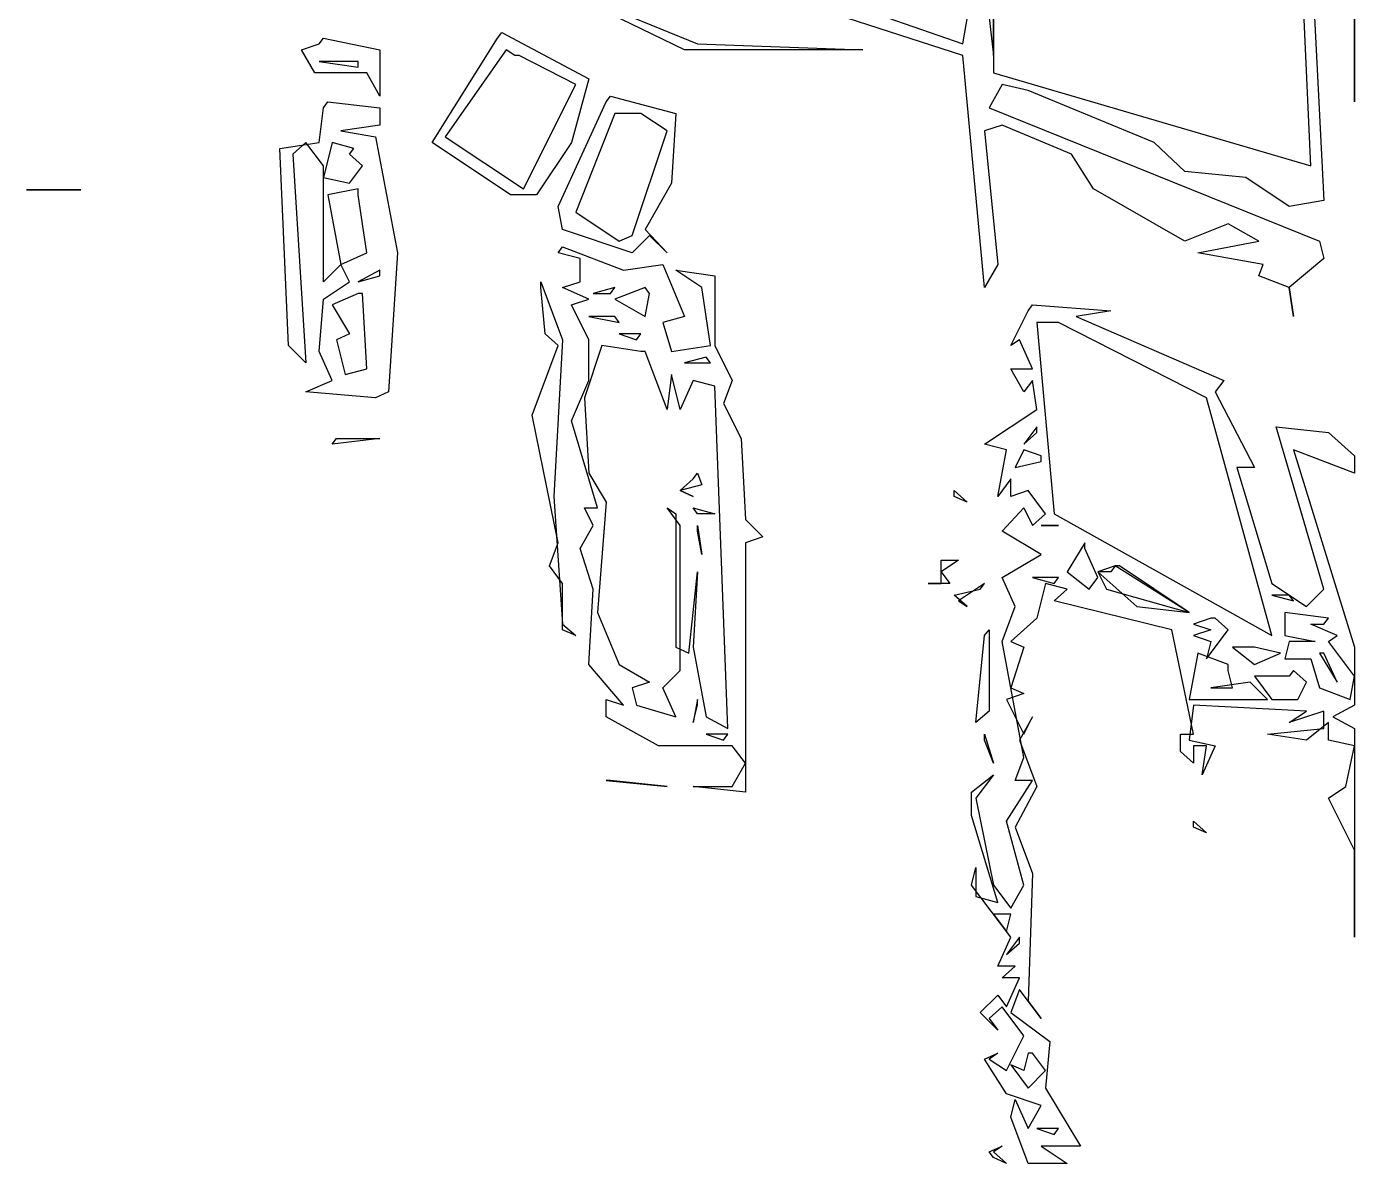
# Model space of a CAD drawing. Extents: x 10 to 24926, y 26 to 24942.
# Drawn here: x 7000 to 9980, y 26 to 2578 of the extents above; entities that cross this region are included whole.
import ezdxf

# ---------------------------------------------------------------- set-up
doc = ezdxf.new("R2010")
doc.units = 0

msp = doc.modelspace()

# ---------------------------------------------------------------- linework, layer by layer
for p, q in [((9609.375, 8125, 750), (9912.1094, 2187.5, 3125)), ((9882.8125, 2265.625, 3093.75), (9833.9844, 3333.3333, 2666.6667)), ((9101.5625, 2539.0625, 2984.375), (9140.625, 2773.4375, 2890.625)), ((9140.625, 2773.4375, 2890.625), (9169.9219, 2513.0208, 2994.7917)), ((9169.9219, 2513.0208, 2994.7917), (9169.9219, 2786.4583, 2885.4167)), ((9169.9219, 2786.4583, 2885.4167), (9169.9219, 2473.9583, 3010.4167)), ((8251.9531, 2643.2292, 2942.7083), (8505.8594, 2539.0625, 2984.375)), ((8476.5625, 2526.0417, 2989.5833), (8261.7188, 2630.2083, 2947.9167)), ((9980.4688, 2643.2292, 2942.7083), (9980.4688, 2408.8542, 3036.4583)), ((9980.4688, 2408.8542, 3036.4583), (9980.4688, 2630.2083, 2947.9167)), ((9101.5625, 2513.0208, 2994.7917), (8818.3594, 2604.1667, 2958.3333)), ((8876.9531, 2617.1875, 2953.125), (9101.5625, 2539.0625, 2984.375)), ((8056.6406, 2552.0833, 2979.1667), (8066.4062, 2565.1042, 2973.9583)), ((8066.4062, 2565.1042, 2973.9583), (8261.7188, 2460.9375, 3015.625)), ((7617.1875, 2526.0417, 2989.5833), (7656.25, 2539.0625, 2984.375)), ((7656.25, 2539.0625, 2984.375), (7666.0156, 2552.0833, 2979.1667)), ((7666.0156, 2552.0833, 2979.1667), (7792.9688, 2526.0417, 2989.5833)), ((7910.1562, 2317.7083, 3072.9167), (8056.6406, 2552.0833, 2979.1667)), ((8505.8594, 2539.0625, 2984.375), (8876.9531, 2526.0417, 2989.5833)), ((7646.4844, 2473.9583, 3010.4167), (7617.1875, 2526.0417, 2989.5833)), ((7792.9688, 2526.0417, 2989.5833), (7792.9688, 2421.875, 3031.25)), ((8076.1719, 2526.0417, 2989.5833), (7939.4531, 2330.7292, 3067.7083)), ((8095.7031, 2513.0208, 2994.7917), (8076.1719, 2526.0417, 2989.5833)), ((8105.4688, 2513.0208, 2994.7917), (8095.7031, 2513.0208, 2994.7917)), ((8232.4219, 2447.9167, 3020.8333), (8105.4688, 2513.0208, 2994.7917)), ((8876.9531, 2526.0417, 2989.5833), (8476.5625, 2526.0417, 2989.5833)), ((9150.3906, 1992.1875, 3203.125), (9101.5625, 2513.0208, 2994.7917)), ((7744.1406, 2500, 3000), (7656.25, 2500, 3000)), ((7656.25, 2500, 3000), (7744.1406, 2486.9792, 3005.2083)), ((7744.1406, 2486.9792, 3005.2083), (7744.1406, 2500, 3000)), ((7763.6719, 2473.9583, 3010.4167), (7646.4844, 2473.9583, 3010.4167)), ((7792.9688, 2421.875, 3031.25), (7763.6719, 2473.9583, 3010.4167)), ((8115.2344, 2213.5417, 3114.5833), (8232.4219, 2447.9167, 3020.8333)), ((8261.7188, 2460.9375, 3015.625), (8222.6562, 2317.7083, 3072.9167)), ((9189.4531, 2447.9167, 3020.8333), (9160.1562, 2395.8333, 3041.6667)), ((9169.9219, 2473.9583, 3010.4167), (9882.8125, 2265.625, 3093.75)), ((9248.0469, 2434.8958, 3026.0417), (9189.4531, 2447.9167, 3020.8333)), ((8300.7812, 2408.8542, 3036.4583), (8310.5469, 2421.875, 3031.25)), ((8310.5469, 2421.875, 3031.25), (8457.0312, 2382.8125, 3046.875)), ((9531.25, 2317.7083, 3072.9167), (9248.0469, 2434.8958, 3026.0417)), ((7656.25, 2317.7083, 3072.9167), (7666.0156, 2395.8333, 3041.6667)), ((7666.0156, 2395.8333, 3041.6667), (7675.7812, 2408.8542, 3036.4583)), ((7675.7812, 2408.8542, 3036.4583), (7792.9688, 2395.8333, 3041.6667)), ((7792.9688, 2395.8333, 3041.6667), (7792.9688, 2356.7708, 3057.2917)), ((8193.3594, 2174.4792, 3130.2083), (8300.7812, 2408.8542, 3036.4583)), ((9160.1562, 2395.8333, 3041.6667), (9902.3438, 2096.3542, 3161.4583)), ((7792.9688, 2356.7708, 3057.2917), (7705.0781, 2343.75, 3062.5)), ((8320.3125, 2382.8125, 3046.875), (8232.4219, 2161.4583, 3135.4167)), ((8369.1406, 2382.8125, 3046.875), (8320.3125, 2382.8125, 3046.875)), ((8378.9062, 2382.8125, 3046.875), (8369.1406, 2382.8125, 3046.875)), ((8437.5, 2343.75, 3062.5), (8378.9062, 2382.8125, 3046.875)), ((8457.0312, 2382.8125, 3046.875), (8447.2656, 2226.5625, 3109.375)), ((9189.4531, 2356.7708, 3057.2917), (9150.3906, 2343.75, 3062.5)), ((9345.7031, 2291.6667, 3083.3333), (9189.4531, 2356.7708, 3057.2917)), ((7705.0781, 2343.75, 3062.5), (7783.2031, 2330.7292, 3067.7083)), ((7783.2031, 2330.7292, 3067.7083), (7832.0312, 2070.3125, 3171.875)), ((7939.4531, 2330.7292, 3067.7083), (8115.2344, 2213.5417, 3114.5833)), ((8359.375, 2109.375, 3156.25), (8437.5, 2343.75, 3062.5)), ((9150.3906, 2343.75, 3062.5), (9179.6875, 2044.2708, 3182.2917)), ((7568.3594, 2304.6875, 3078.125), (7656.25, 2317.7083, 3072.9167)), ((7587.8906, 1861.9792, 3255.2083), (7568.3594, 2304.6875, 3078.125)), ((7626.9531, 2317.7083, 3072.9167), (7597.6562, 2291.6667, 3083.3333)), ((7666.0156, 2265.625, 3093.75), (7626.9531, 2317.7083, 3072.9167)), ((7685.5469, 2317.7083, 3072.9167), (7666.0156, 2239.5833, 3104.1667)), ((7734.375, 2304.6875, 3078.125), (7685.5469, 2317.7083, 3072.9167)), ((7724.6094, 2291.6667, 3083.3333), (7734.375, 2304.6875, 3078.125)), ((8085.9375, 2200.5208, 3119.7917), (7910.1562, 2317.7083, 3072.9167)), ((8222.6562, 2317.7083, 3072.9167), (8144.5312, 2200.5208, 3119.7917)), ((9599.6094, 2252.6042, 3098.9583), (9531.25, 2317.7083, 3072.9167)), ((7597.6562, 2291.6667, 3083.3333), (7626.9531, 1822.9167, 3270.8333)), ((7666.0156, 2005.2083, 3197.9167), (7666.0156, 2265.625, 3093.75)), ((7753.9062, 2265.625, 3093.75), (7724.6094, 2291.6667, 3083.3333)), ((7724.6094, 2226.5625, 3109.375), (7753.9062, 2265.625, 3093.75)), ((9394.5312, 2213.5417, 3114.5833), (9345.7031, 2291.6667, 3083.3333)), ((7666.0156, 2239.5833, 3104.1667), (7724.6094, 2226.5625, 3109.375)), ((9736.3281, 2239.5833, 3104.1667), (9599.6094, 2252.6042, 3098.9583)), ((9833.9844, 2174.4792, 3130.2083), (9736.3281, 2239.5833, 3104.1667)), ((6999.745, 2211.3016, 9105.3594), (7121.6918, 2211.3016, 9105.3594)), ((7024.1344, 2211.3016, 9105.3594), (6999.745, 2211.3016, 9105.3594)), ((7121.6918, 2211.3016, 9105.3594), (7024.1344, 2211.3016, 9105.3594)), ((7744.1406, 2213.5417, 3114.5833), (7675.7812, 2200.5208, 3119.7917)), ((7744.1406, 2200.5208, 3119.7917), (7744.1406, 2213.5417, 3114.5833)), ((8447.2656, 2226.5625, 3109.375), (8388.6719, 2122.3958, 3151.0417)), ((9599.6094, 2096.3542, 3161.4583), (9394.5312, 2213.5417, 3114.5833)), ((7675.7812, 2200.5208, 3119.7917), (7705.0781, 2044.2708, 3182.2917)), ((7763.6719, 2070.3125, 3171.875), (7744.1406, 2200.5208, 3119.7917)), ((8144.5312, 2200.5208, 3119.7917), (8085.9375, 2200.5208, 3119.7917)), ((9912.1094, 2187.5, 3125), (9833.9844, 2174.4792, 3130.2083)), ((8203.125, 2122.3958, 3151.0417), (8193.3594, 2174.4792, 3130.2083)), ((8232.4219, 2161.4583, 3135.4167), (8330.0781, 2096.3542, 3161.4583)), ((8359.375, 2070.3125, 3171.875), (8203.125, 2122.3958, 3151.0417)), ((8388.6719, 2122.3958, 3151.0417), (8437.5, 2070.3125, 3171.875)), ((9697.2656, 2135.4167, 3145.8333), (9599.6094, 2096.3542, 3161.4583)), ((9765.625, 2096.3542, 3161.4583), (9697.2656, 2135.4167, 3145.8333)), ((8330.0781, 2096.3542, 3161.4583), (8359.375, 2109.375, 3156.25)), ((8398.4375, 2109.375, 3156.25), (8359.375, 2070.3125, 3171.875)), ((8437.5, 2070.3125, 3171.875), (8398.4375, 2109.375, 3156.25)), ((9628.9062, 2070.3125, 3171.875), (9765.625, 2096.3542, 3161.4583)), ((9902.3438, 2096.3542, 3161.4583), (9912.1094, 2057.2917, 3177.0833)), ((7705.0781, 2044.2708, 3182.2917), (7763.6719, 2070.3125, 3171.875)), ((7832.0312, 2070.3125, 3171.875), (7812.5, 1757.8125, 3296.875)), ((8193.3594, 2070.3125, 3171.875), (8203.125, 2083.3333, 3166.6667)), ((8242.1875, 2057.2917, 3177.0833), (8193.3594, 2070.3125, 3171.875)), ((8203.125, 2083.3333, 3166.6667), (8339.8438, 2031.25, 3187.5)), ((8242.1875, 2005.2083, 3197.9167), (8242.1875, 2057.2917, 3177.0833)), ((9775.3906, 2044.2708, 3182.2917), (9628.9062, 2070.3125, 3171.875)), ((9912.1094, 2057.2917, 3177.0833), (9833.9844, 1992.1875, 3203.125)), ((7705.0781, 2044.2708, 3182.2917), (7666.0156, 2005.2083, 3197.9167)), ((7724.6094, 2005.2083, 3197.9167), (7705.0781, 2044.2708, 3182.2917)), ((7792.9688, 2031.25, 3187.5), (7744.1406, 2005.2083, 3197.9167)), ((7792.9688, 2018.2292, 3192.7083), (7792.9688, 2031.25, 3187.5)), ((8339.8438, 2031.25, 3187.5), (8427.7344, 2044.2708, 3182.2917)), ((8427.7344, 2044.2708, 3182.2917), (8476.5625, 1927.0833, 3229.1667)), ((8515.625, 1992.1875, 3203.125), (8457.0312, 2031.25, 3187.5)), ((8457.0312, 2031.25, 3187.5), (8544.9219, 2018.2292, 3192.7083)), ((9179.6875, 2044.2708, 3182.2917), (9150.3906, 1992.1875, 3203.125)), ((9765.625, 2018.2292, 3192.7083), (9775.3906, 2044.2708, 3182.2917)), ((7666.0156, 1966.1458, 3213.5417), (7724.6094, 2005.2083, 3197.9167)), ((7744.1406, 2005.2083, 3197.9167), (7792.9688, 2018.2292, 3192.7083)), ((8154.2969, 2005.2083, 3197.9167), (8203.125, 1875, 3250)), ((8154.2969, 1992.1875, 3203.125), (8154.2969, 2005.2083, 3197.9167)), ((8203.125, 1992.1875, 3203.125), (8242.1875, 2005.2083, 3197.9167)), ((8544.9219, 2018.2292, 3192.7083), (8544.9219, 1861.9792, 3255.2083)), ((9833.9844, 1992.1875, 3203.125), (9765.625, 2018.2292, 3192.7083)), ((7744.1406, 1979.1667, 3208.3333), (7685.5469, 1953.125, 3218.75)), ((7753.9062, 1979.1667, 3208.3333), (7744.1406, 1979.1667, 3208.3333)), ((7763.6719, 1809.8958, 3276.0417), (7753.9062, 1979.1667, 3208.3333)), ((8164.0625, 1888.0208, 3244.7917), (8154.2969, 1992.1875, 3203.125)), ((8261.7188, 1966.1458, 3213.5417), (8203.125, 1992.1875, 3203.125)), ((8320.3125, 1992.1875, 3203.125), (8271.4844, 1979.1667, 3208.3333)), ((8271.4844, 1979.1667, 3208.3333), (8310.5469, 1979.1667, 3208.3333)), ((8310.5469, 1979.1667, 3208.3333), (8320.3125, 1992.1875, 3203.125)), ((8388.6719, 1992.1875, 3203.125), (8320.3125, 1966.1458, 3213.5417)), ((8398.4375, 1979.1667, 3208.3333), (8388.6719, 1992.1875, 3203.125)), ((8388.6719, 1927.0833, 3229.1667), (8398.4375, 1979.1667, 3208.3333)), ((8535.1562, 1861.9792, 3255.2083), (8515.625, 1992.1875, 3203.125)), ((9833.9844, 1992.1875, 3203.125), (9843.75, 1927.0833, 3229.1667)), ((9843.75, 1927.0833, 3229.1667), (9833.9844, 1992.1875, 3203.125)), ((7656.25, 1848.9583, 3260.4167), (7666.0156, 1966.1458, 3213.5417)), ((7685.5469, 1953.125, 3218.75), (7724.6094, 1888.0208, 3244.7917)), ((8222.6562, 1953.125, 3218.75), (8261.7188, 1966.1458, 3213.5417)), ((8261.7188, 1875, 3250), (8222.6562, 1953.125, 3218.75)), ((8320.3125, 1966.1458, 3213.5417), (8388.6719, 1927.0833, 3229.1667)), ((9208.9844, 1861.9792, 3255.2083), (9248.0469, 1940.1042, 3223.9583)), ((9248.0469, 1940.1042, 3223.9583), (9257.8125, 1953.125, 3218.75)), ((9257.8125, 1953.125, 3218.75), (9433.5938, 1940.1042, 3223.9583)), ((9433.5938, 1940.1042, 3223.9583), (9355.4688, 1927.0833, 3229.1667)), ((8320.3125, 1927.0833, 3229.1667), (8261.7188, 1927.0833, 3229.1667)), ((8261.7188, 1927.0833, 3229.1667), (8330.0781, 1914.0625, 3234.375)), ((8330.0781, 1914.0625, 3234.375), (8320.3125, 1927.0833, 3229.1667)), ((8476.5625, 1927.0833, 3229.1667), (8427.7344, 1914.0625, 3234.375)), ((8427.7344, 1914.0625, 3234.375), (8447.2656, 1848.9583, 3260.4167)), ((9306.6406, 1914.0625, 3234.375), (9267.5781, 1914.0625, 3234.375)), ((9267.5781, 1914.0625, 3234.375), (9306.6406, 1484.375, 3406.25)), ((9316.4062, 1914.0625, 3234.375), (9306.6406, 1914.0625, 3234.375)), ((9648.4375, 1744.7917, 3302.0833), (9316.4062, 1914.0625, 3234.375)), ((9355.4688, 1927.0833, 3229.1667), (9687.5, 1783.8542, 3286.4583)), ((7724.6094, 1888.0208, 3244.7917), (7695.3125, 1875, 3250)), ((8193.3594, 1861.9792, 3255.2083), (8164.0625, 1888.0208, 3244.7917)), ((8378.9062, 1888.0208, 3244.7917), (8330.0781, 1888.0208, 3244.7917)), ((8330.0781, 1888.0208, 3244.7917), (8369.1406, 1875, 3250)), ((8369.1406, 1875, 3250), (8378.9062, 1888.0208, 3244.7917)), ((7626.9531, 1822.9167, 3270.8333), (7587.8906, 1861.9792, 3255.2083)), ((7685.5469, 1783.8542, 3286.4583), (7656.25, 1848.9583, 3260.4167)), ((7695.3125, 1875, 3250), (7714.8438, 1796.875, 3281.25)), ((8134.7656, 1705.7292, 3317.7083), (8193.3594, 1861.9792, 3255.2083)), ((8203.125, 1875, 3250), (8183.5938, 1523.4375, 3390.625)), ((8291.0156, 1861.9792, 3255.2083), (8251.9531, 1744.7917, 3302.0833)), ((8261.7188, 1783.8542, 3286.4583), (8261.7188, 1875, 3250)), ((8378.9062, 1848.9583, 3260.4167), (8291.0156, 1861.9792, 3255.2083)), ((8388.6719, 1848.9583, 3260.4167), (8378.9062, 1848.9583, 3260.4167)), ((8437.5, 1718.75, 3312.5), (8388.6719, 1848.9583, 3260.4167)), ((8447.2656, 1848.9583, 3260.4167), (8535.1562, 1861.9792, 3255.2083)), ((8544.9219, 1861.9792, 3255.2083), (8583.9844, 1783.8542, 3286.4583)), ((9228.5156, 1875, 3250), (9208.9844, 1861.9792, 3255.2083)), ((9257.8125, 1809.8958, 3276.0417), (9228.5156, 1875, 3250)), ((8525.3906, 1835.9375, 3265.625), (8476.5625, 1822.9167, 3270.8333)), ((8476.5625, 1822.9167, 3270.8333), (8535.1562, 1822.9167, 3270.8333)), ((8535.1562, 1822.9167, 3270.8333), (8525.3906, 1835.9375, 3265.625)), ((7714.8438, 1796.875, 3281.25), (7763.6719, 1809.8958, 3276.0417)), ((8447.2656, 1796.875, 3281.25), (8437.5, 1718.75, 3312.5)), ((8466.7969, 1718.75, 3312.5), (8447.2656, 1796.875, 3281.25)), ((9238.2812, 1757.8125, 3296.875), (9208.9844, 1809.8958, 3276.0417)), ((9208.9844, 1809.8958, 3276.0417), (9257.8125, 1809.8958, 3276.0417)), ((7626.9531, 1757.8125, 3296.875), (7685.5469, 1783.8542, 3286.4583)), ((8222.6562, 1692.7083, 3322.9167), (8261.7188, 1783.8542, 3286.4583)), ((8496.0938, 1783.8542, 3286.4583), (8466.7969, 1718.75, 3312.5)), ((8544.9219, 1770.8333, 3291.6667), (8496.0938, 1783.8542, 3286.4583)), ((8574.2188, 1002.6042, 3598.9583), (8544.9219, 1770.8333, 3291.6667)), ((8583.9844, 1783.8542, 3286.4583), (8564.4531, 1731.7708, 3307.2917)), ((9257.8125, 1783.8542, 3286.4583), (9238.2812, 1757.8125, 3296.875)), ((9267.5781, 1718.75, 3312.5), (9257.8125, 1783.8542, 3286.4583)), ((9687.5, 1783.8542, 3286.4583), (9667.9688, 1757.8125, 3296.875)), ((7783.2031, 1744.7917, 3302.0833), (7626.9531, 1757.8125, 3296.875)), ((7812.5, 1757.8125, 3296.875), (7783.2031, 1744.7917, 3302.0833)), ((8251.9531, 1744.7917, 3302.0833), (8261.7188, 1575.5208, 3369.7917)), ((8564.4531, 1731.7708, 3307.2917), (8603.5156, 1653.6458, 3338.5417)), ((9794.9219, 1210.9375, 3515.625), (9648.4375, 1744.7917, 3302.0833)), ((9667.9688, 1757.8125, 3296.875), (9755.8594, 1588.5417, 3364.5833)), ((8193.3594, 1419.2708, 3432.2917), (8134.7656, 1705.7292, 3317.7083)), ((9150.3906, 1640.625, 3343.75), (9267.5781, 1718.75, 3312.5)), ((8281.25, 1497.3958, 3401.0417), (8222.6562, 1692.7083, 3322.9167)), ((9267.5781, 1679.6875, 3328.125), (9238.2812, 1640.625, 3343.75)), ((9267.5781, 1666.6667, 3333.3333), (9267.5781, 1679.6875, 3328.125)), ((9912.1094, 1315.1042, 3473.9583), (9804.6875, 1679.6875, 3328.125)), ((9804.6875, 1679.6875, 3328.125), (9921.875, 1666.6667, 3333.3333)), ((7792.9688, 1653.6458, 3338.5417), (7685.5469, 1640.625, 3343.75)), ((7685.5469, 1640.625, 3343.75), (7695.3125, 1653.6458, 3338.5417)), ((7695.3125, 1653.6458, 3338.5417), (7792.9688, 1653.6458, 3338.5417)), ((8603.5156, 1653.6458, 3338.5417), (8613.2812, 1471.3542, 3411.4583)), ((9199.2188, 1627.6042, 3348.9583), (9150.3906, 1640.625, 3343.75)), ((9238.2812, 1640.625, 3343.75), (9267.5781, 1666.6667, 3333.3333)), ((9921.875, 1666.6667, 3333.3333), (9980.4688, 1614.5833, 3354.1667)), ((9179.6875, 1523.4375, 3390.625), (9199.2188, 1627.6042, 3348.9583)), ((9238.2812, 1627.6042, 3348.9583), (9218.75, 1588.5417, 3364.5833)), ((9277.3438, 1614.5833, 3354.1667), (9238.2812, 1627.6042, 3348.9583)), ((9277.3438, 1601.5625, 3359.375), (9277.3438, 1614.5833, 3354.1667)), ((9980.4688, 1575.5208, 3369.7917), (9843.75, 1627.6042, 3348.9583)), ((9843.75, 1627.6042, 3348.9583), (9980.4688, 1184.8958, 3526.0417)), ((9980.4688, 1614.5833, 3354.1667), (9980.4688, 1575.5208, 3369.7917)), ((9218.75, 1588.5417, 3364.5833), (9277.3438, 1601.5625, 3359.375)), ((9755.8594, 1588.5417, 3364.5833), (9716.7969, 1588.5417, 3364.5833)), ((9716.7969, 1588.5417, 3364.5833), (9794.9219, 1328.125, 3468.75)), ((8261.7188, 1575.5208, 3369.7917), (8300.7812, 1510.4167, 3395.8333)), ((8466.7969, 1536.4583, 3385.4167), (8496.0938, 1562.5, 3375)), ((8496.0938, 1562.5, 3375), (8505.8594, 1575.5208, 3369.7917)), ((8505.8594, 1575.5208, 3369.7917), (8515.625, 1549.4792, 3380.2083)), ((9208.9844, 1562.5, 3375), (9179.6875, 1523.4375, 3390.625)), ((9208.9844, 1523.4375, 3390.625), (9208.9844, 1562.5, 3375)), ((8183.5938, 1523.4375, 3390.625), (8203.125, 1236.9792, 3505.2083)), ((8515.625, 1549.4792, 3380.2083), (8466.7969, 1536.4583, 3385.4167)), ((8466.7969, 1536.4583, 3385.4167), (8496.0938, 1523.4375, 3390.625)), ((8496.0938, 1523.4375, 3390.625), (8466.7969, 1536.4583, 3385.4167)), ((9082.0312, 1536.4583, 3385.4167), (9111.3281, 1510.4167, 3395.8333)), ((9082.0312, 1523.4375, 3390.625), (9082.0312, 1536.4583, 3385.4167)), ((9111.3281, 1510.4167, 3395.8333), (9082.0312, 1523.4375, 3390.625)), ((9248.0469, 1536.4583, 3385.4167), (9208.9844, 1523.4375, 3390.625)), ((9287.1094, 1484.375, 3406.25), (9248.0469, 1536.4583, 3385.4167)), ((8271.4844, 1458.3333, 3416.6667), (8251.9531, 1497.3958, 3401.0417)), ((8251.9531, 1497.3958, 3401.0417), (8281.25, 1497.3958, 3401.0417)), ((8300.7812, 1510.4167, 3395.8333), (8281.25, 1263.0208, 3494.7917)), ((8466.7969, 1458.3333, 3416.6667), (8437.5, 1497.3958, 3401.0417)), ((8437.5, 1497.3958, 3401.0417), (8457.0312, 1484.375, 3406.25)), ((8496.0938, 1497.3958, 3401.0417), (8544.9219, 1484.375, 3406.25)), ((8505.8594, 1484.375, 3406.25), (8496.0938, 1497.3958, 3401.0417)), ((9189.4531, 1445.3125, 3421.875), (9238.2812, 1497.3958, 3401.0417)), ((9238.2812, 1497.3958, 3401.0417), (9257.8125, 1458.3333, 3416.6667)), ((8457.0312, 1484.375, 3406.25), (8457.0312, 1184.8958, 3526.0417)), ((8544.9219, 1484.375, 3406.25), (8505.8594, 1484.375, 3406.25)), ((8613.2812, 1471.3542, 3411.4583), (8652.3438, 1432.2917, 3427.0833)), ((9257.8125, 1458.3333, 3416.6667), (9287.1094, 1484.375, 3406.25)), ((9306.6406, 1484.375, 3406.25), (9794.9219, 1210.9375, 3515.625)), ((8242.1875, 1406.25, 3437.5), (8271.4844, 1458.3333, 3416.6667)), ((8466.7969, 1132.8125, 3546.875), (8466.7969, 1458.3333, 3416.6667)), ((8505.8594, 1458.3333, 3416.6667), (8515.625, 1393.2292, 3442.7083)), ((8505.8594, 1445.3125, 3421.875), (8505.8594, 1458.3333, 3416.6667)), ((8515.625, 1393.2292, 3442.7083), (8505.8594, 1445.3125, 3421.875)), ((8652.3438, 1432.2917, 3427.0833), (8613.2812, 1419.2708, 3432.2917)), ((9277.3438, 1393.2292, 3442.7083), (9189.4531, 1445.3125, 3421.875)), ((9306.6406, 1458.3333, 3416.6667), (9277.3438, 1458.3333, 3416.6667)), ((9277.3438, 1458.3333, 3416.6667), (9316.4062, 1458.3333, 3416.6667)), ((9316.4062, 1458.3333, 3416.6667), (9306.6406, 1458.3333, 3416.6667)), ((8173.8281, 1367.1875, 3453.125), (8193.3594, 1419.2708, 3432.2917)), ((8271.4844, 1315.1042, 3473.9583), (8242.1875, 1406.25, 3437.5)), ((8613.2812, 1419.2708, 3432.2917), (8613.2812, 859.375, 3656.25)), ((9375, 1419.2708, 3432.2917), (9335.9375, 1354.1667, 3458.3333)), ((9375, 1406.25, 3437.5), (9375, 1419.2708, 3432.2917)), ((9404.2969, 1341.1458, 3463.5417), (9375, 1406.25, 3437.5)), ((9052.7344, 1380.2083, 3447.9167), (9091.7969, 1380.2083, 3447.9167)), ((9091.7969, 1380.2083, 3447.9167), (9052.7344, 1354.1667, 3458.3333)), ((9052.7344, 1367.1875, 3453.125), (9052.7344, 1380.2083, 3447.9167)), ((9189.4531, 1341.1458, 3463.5417), (9277.3438, 1393.2292, 3442.7083)), ((8203.125, 1328.125, 3468.75), (8173.8281, 1367.1875, 3453.125)), ((8486.3281, 1171.875, 3531.25), (8505.8594, 1354.1667, 3458.3333)), ((8505.8594, 1354.1667, 3458.3333), (8496.0938, 1184.8958, 3526.0417)), ((9052.7344, 1328.125, 3468.75), (9052.7344, 1367.1875, 3453.125)), ((9052.7344, 1354.1667, 3458.3333), (9072.2656, 1328.125, 3468.75)), ((9335.9375, 1354.1667, 3458.3333), (9384.7656, 1315.1042, 3473.9583)), ((9443.3594, 1367.1875, 3453.125), (9404.2969, 1354.1667, 3458.3333)), ((9404.2969, 1354.1667, 3458.3333), (9423.8281, 1315.1042, 3473.9583)), ((9433.5938, 1354.1667, 3458.3333), (9404.2969, 1354.1667, 3458.3333)), ((9404.2969, 1354.1667, 3458.3333), (9492.1875, 1276.0417, 3489.5833)), ((9443.3594, 1367.1875, 3453.125), (9433.5938, 1354.1667, 3458.3333)), ((9453.125, 1367.1875, 3453.125), (9443.3594, 1367.1875, 3453.125)), ((9609.375, 1263.0208, 3494.7917), (9443.3594, 1367.1875, 3453.125)), ((9609.375, 1263.0208, 3494.7917), (9453.125, 1367.1875, 3453.125)), ((8203.125, 1223.9583, 3510.4167), (8203.125, 1328.125, 3468.75)), ((8261.7188, 1145.8333, 3541.6667), (8271.4844, 1315.1042, 3473.9583)), ((9072.2656, 1328.125, 3468.75), (9023.4375, 1328.125, 3468.75)), ((9023.4375, 1328.125, 3468.75), (9052.7344, 1328.125, 3468.75)), ((9082.0312, 1302.0833, 3479.1667), (9140.625, 1315.1042, 3473.9583)), ((9150.3906, 1328.125, 3468.75), (9091.7969, 1289.0625, 3484.375)), ((9140.625, 1315.1042, 3473.9583), (9150.3906, 1328.125, 3468.75)), ((9218.75, 1276.0417, 3489.5833), (9189.4531, 1341.1458, 3463.5417)), ((9316.4062, 1341.1458, 3463.5417), (9257.8125, 1341.1458, 3463.5417)), ((9257.8125, 1341.1458, 3463.5417), (9306.6406, 1328.125, 3468.75)), ((9287.1094, 1328.125, 3468.75), (9267.5781, 1250, 3500)), ((9335.9375, 1315.1042, 3473.9583), (9287.1094, 1328.125, 3468.75)), ((9306.6406, 1328.125, 3468.75), (9316.4062, 1341.1458, 3463.5417)), ((9306.6406, 1289.0625, 3484.375), (9335.9375, 1315.1042, 3473.9583)), ((9384.7656, 1315.1042, 3473.9583), (9404.2969, 1341.1458, 3463.5417)), ((9423.8281, 1315.1042, 3473.9583), (9609.375, 1263.0208, 3494.7917)), ((9794.9219, 1328.125, 3468.75), (9873.0469, 1276.0417, 3489.5833)), ((9873.0469, 1276.0417, 3489.5833), (9912.1094, 1315.1042, 3473.9583)), ((9111.3281, 1276.0417, 3489.5833), (9082.0312, 1302.0833, 3479.1667)), ((9091.7969, 1289.0625, 3484.375), (9111.3281, 1276.0417, 3489.5833)), ((9570.3125, 1223.9583, 3510.4167), (9306.6406, 1289.0625, 3484.375)), ((9833.9844, 1302.0833, 3479.1667), (9794.9219, 1302.0833, 3479.1667)), ((9794.9219, 1302.0833, 3479.1667), (9843.75, 1289.0625, 3484.375)), ((9843.75, 1289.0625, 3484.375), (9833.9844, 1302.0833, 3479.1667)), ((8281.25, 1263.0208, 3494.7917), (8330.0781, 1145.8333, 3541.6667)), ((9189.4531, 1197.9167, 3520.8333), (9218.75, 1276.0417, 3489.5833)), ((9492.1875, 1276.0417, 3489.5833), (9609.375, 1263.0208, 3494.7917)), ((9921.875, 1250, 3500), (9824.2188, 1263.0208, 3494.7917)), ((9824.2188, 1263.0208, 3494.7917), (9824.2188, 1210.9375, 3515.625)), ((8203.125, 1236.9792, 3505.2083), (8232.4219, 1210.9375, 3515.625)), ((8232.4219, 1210.9375, 3515.625), (8203.125, 1223.9583, 3510.4167)), ((9150.3906, 1210.9375, 3515.625), (9160.1562, 1223.9583, 3510.4167)), ((9160.1562, 1223.9583, 3510.4167), (9160.1562, 1041.6667, 3583.3333)), ((9267.5781, 1250, 3500), (9208.9844, 1197.9167, 3520.8333)), ((9619.1406, 989.5833, 3604.1667), (9570.3125, 1223.9583, 3510.4167)), ((9658.2031, 1250, 3500), (9619.1406, 1236.9792, 3505.2083)), ((9619.1406, 1236.9792, 3505.2083), (9658.2031, 1223.9583, 3510.4167)), ((9658.2031, 1223.9583, 3510.4167), (9619.1406, 1210.9375, 3515.625)), ((9648.4375, 1158.8542, 3536.4583), (9697.2656, 1223.9583, 3510.4167)), ((9667.9688, 1250, 3500), (9658.2031, 1250, 3500)), ((9697.2656, 1223.9583, 3510.4167), (9667.9688, 1250, 3500)), ((9941.4062, 1210.9375, 3515.625), (9882.8125, 1236.9792, 3505.2083)), ((9882.8125, 1236.9792, 3505.2083), (9912.1094, 1236.9792, 3505.2083)), ((9912.1094, 1236.9792, 3505.2083), (9921.875, 1250, 3500)), ((9130.8594, 1015.625, 3593.75), (9150.3906, 1210.9375, 3515.625)), ((9238.2812, 937.5, 3625), (9189.4531, 1197.9167, 3520.8333)), ((9208.9844, 1197.9167, 3520.8333), (9238.2812, 1184.8958, 3526.0417)), ((9619.1406, 1210.9375, 3515.625), (9658.2031, 1197.9167, 3520.8333)), ((9658.2031, 1197.9167, 3520.8333), (9648.4375, 1158.8542, 3536.4583)), ((9824.2188, 1210.9375, 3515.625), (9892.5781, 1197.9167, 3520.8333)), ((9833.9844, 1197.9167, 3520.8333), (9824.2188, 1158.8542, 3536.4583)), ((9892.5781, 1197.9167, 3520.8333), (9833.9844, 1197.9167, 3520.8333)), ((9921.875, 1197.9167, 3520.8333), (9941.4062, 1210.9375, 3515.625)), ((9980.4688, 1119.7917, 3552.0833), (9921.875, 1197.9167, 3520.8333)), ((8457.0312, 1184.8958, 3526.0417), (8486.3281, 1171.875, 3531.25)), ((8496.0938, 1184.8958, 3526.0417), (8525.3906, 1028.6458, 3588.5417)), ((9238.2812, 1184.8958, 3526.0417), (9208.9844, 1093.75, 3562.5)), ((9628.9062, 1171.875, 3531.25), (9609.375, 1067.7083, 3572.9167)), ((9697.2656, 1145.8333, 3541.6667), (9628.9062, 1171.875, 3531.25)), ((9746.0938, 1184.8958, 3526.0417), (9707.0312, 1184.8958, 3526.0417)), ((9707.0312, 1184.8958, 3526.0417), (9755.8594, 1145.8333, 3541.6667)), ((9755.8594, 1184.8958, 3526.0417), (9746.0938, 1184.8958, 3526.0417)), ((9814.4531, 1171.875, 3531.25), (9755.8594, 1184.8958, 3526.0417)), ((9755.8594, 1145.8333, 3541.6667), (9814.4531, 1171.875, 3531.25)), ((9902.3438, 1171.875, 3531.25), (9941.4062, 1106.7708, 3557.2917)), ((9912.1094, 1171.875, 3531.25), (9902.3438, 1171.875, 3531.25)), ((9941.4062, 1106.7708, 3557.2917), (9912.1094, 1171.875, 3531.25)), ((9980.4688, 1184.8958, 3526.0417), (9980.4688, 1054.6875, 3578.125)), ((8339.8438, 1054.6875, 3578.125), (8261.7188, 1145.8333, 3541.6667)), ((8330.0781, 1145.8333, 3541.6667), (8398.4375, 1106.7708, 3557.2917)), ((8427.7344, 1093.75, 3562.5), (8466.7969, 1132.8125, 3546.875)), ((9697.2656, 1132.8125, 3546.875), (9697.2656, 1145.8333, 3541.6667)), ((9707.0312, 1093.75, 3562.5), (9697.2656, 1132.8125, 3546.875)), ((9824.2188, 1158.8542, 3536.4583), (9882.8125, 1158.8542, 3536.4583)), ((9843.75, 1132.8125, 3546.875), (9833.9844, 1119.7917, 3552.0833)), ((9873.0469, 1106.7708, 3557.2917), (9843.75, 1132.8125, 3546.875)), ((9882.8125, 1158.8542, 3536.4583), (9902.3438, 1093.75, 3562.5)), ((8398.4375, 1106.7708, 3557.2917), (8359.375, 1093.75, 3562.5)), ((9746.0938, 1106.7708, 3557.2917), (9658.2031, 1093.75, 3562.5)), ((9785.1562, 1067.7083, 3572.9167), (9746.0938, 1106.7708, 3557.2917)), ((9833.9844, 1119.7917, 3552.0833), (9755.8594, 1119.7917, 3552.0833)), ((9755.8594, 1119.7917, 3552.0833), (9794.9219, 1067.7083, 3572.9167)), ((9853.5156, 1067.7083, 3572.9167), (9873.0469, 1106.7708, 3557.2917)), ((9970.7031, 1067.7083, 3572.9167), (9980.4688, 1119.7917, 3552.0833)), ((8359.375, 1093.75, 3562.5), (8369.1406, 1054.6875, 3578.125)), ((8457.0312, 1028.6458, 3588.5417), (8427.7344, 1093.75, 3562.5)), ((9238.2812, 1080.7292, 3567.7083), (9199.2188, 1067.7083, 3572.9167)), ((9208.9844, 1093.75, 3562.5), (9238.2812, 1080.7292, 3567.7083)), ((9658.2031, 1093.75, 3562.5), (9707.0312, 1093.75, 3562.5)), ((9902.3438, 1093.75, 3562.5), (9970.7031, 1067.7083, 3572.9167)), ((8300.7812, 1028.6458, 3588.5417), (8300.7812, 1067.7083, 3572.9167)), ((8300.7812, 1067.7083, 3572.9167), (8339.8438, 1054.6875, 3578.125)), ((8369.1406, 1054.6875, 3578.125), (8457.0312, 1028.6458, 3588.5417)), ((8505.8594, 1067.7083, 3572.9167), (8496.0938, 1015.625, 3593.75)), ((8496.0938, 1015.625, 3593.75), (8505.8594, 1054.6875, 3578.125)), ((8505.8594, 1054.6875, 3578.125), (8505.8594, 1067.7083, 3572.9167)), ((9199.2188, 1067.7083, 3572.9167), (9238.2812, 989.5833, 3604.1667)), ((9609.375, 1067.7083, 3572.9167), (9785.1562, 1067.7083, 3572.9167)), ((9619.1406, 1054.6875, 3578.125), (9609.375, 976.5625, 3609.375)), ((9873.0469, 1041.6667, 3583.3333), (9619.1406, 1054.6875, 3578.125)), ((9794.9219, 1067.7083, 3572.9167), (9853.5156, 1067.7083, 3572.9167)), ((9980.4688, 1054.6875, 3578.125), (9931.6406, 1028.6458, 3588.5417)), ((8417.9688, 963.5417, 3614.5833), (8300.7812, 1028.6458, 3588.5417)), ((8525.3906, 1028.6458, 3588.5417), (8574.2188, 1002.6042, 3598.9583)), ((9160.1562, 1041.6667, 3583.3333), (9130.8594, 1015.625, 3593.75)), ((9257.8125, 1028.6458, 3588.5417), (9228.5156, 976.5625, 3609.375)), ((9238.2812, 989.5833, 3604.1667), (9257.8125, 1028.6458, 3588.5417)), ((9912.1094, 1041.6667, 3583.3333), (9833.9844, 1015.625, 3593.75)), ((9833.9844, 1015.625, 3593.75), (9873.0469, 1041.6667, 3583.3333)), ((9921.875, 1015.625, 3593.75), (9873.0469, 976.5625, 3609.375)), ((9912.1094, 1002.6042, 3598.9583), (9912.1094, 1041.6667, 3583.3333)), ((9921.875, 976.5625, 3609.375), (9921.875, 1015.625, 3593.75)), ((9931.6406, 1028.6458, 3588.5417), (9980.4688, 1002.6042, 3598.9583)), ((8574.2188, 989.5833, 3604.1667), (8525.3906, 989.5833, 3604.1667)), ((8525.3906, 989.5833, 3604.1667), (8564.4531, 976.5625, 3609.375)), ((8564.4531, 976.5625, 3609.375), (8574.2188, 989.5833, 3604.1667)), ((9150.3906, 989.5833, 3604.1667), (9169.9219, 924.4792, 3630.2083)), ((9150.3906, 976.5625, 3609.375), (9150.3906, 989.5833, 3604.1667)), ((9589.8438, 950.5208, 3619.7917), (9589.8438, 989.5833, 3604.1667)), ((9589.8438, 989.5833, 3604.1667), (9619.1406, 989.5833, 3604.1667)), ((9785.1562, 989.5833, 3604.1667), (9912.1094, 1002.6042, 3598.9583)), ((9873.0469, 976.5625, 3609.375), (9785.1562, 989.5833, 3604.1667)), ((9980.4688, 1002.6042, 3598.9583), (9980.4688, 533.8542, 3786.4583)), ((8583.9844, 963.5417, 3614.5833), (8417.9688, 963.5417, 3614.5833)), ((8613.2812, 924.4792, 3630.2083), (8583.9844, 963.5417, 3614.5833)), ((9169.9219, 924.4792, 3630.2083), (9150.3906, 976.5625, 3609.375)), ((9228.5156, 976.5625, 3609.375), (9267.5781, 872.3958, 3651.0417)), ((9609.375, 976.5625, 3609.375), (9667.9688, 963.5417, 3614.5833)), ((9648.4375, 963.5417, 3614.5833), (9619.1406, 963.5417, 3614.5833)), ((9619.1406, 963.5417, 3614.5833), (9619.1406, 924.4792, 3630.2083)), ((9667.9688, 963.5417, 3614.5833), (9638.6719, 898.4375, 3640.625)), ((9638.6719, 898.4375, 3640.625), (9648.4375, 963.5417, 3614.5833)), ((9980.4688, 963.5417, 3614.5833), (9921.875, 976.5625, 3609.375)), ((9960.9375, 872.3958, 3651.0417), (9980.4688, 963.5417, 3614.5833)), ((8583.9844, 872.3958, 3651.0417), (8613.2812, 924.4792, 3630.2083)), ((9218.75, 885.4167, 3645.8333), (9238.2812, 937.5, 3625)), ((9619.1406, 924.4792, 3630.2083), (9589.8438, 950.5208, 3619.7917)), ((9121.0938, 859.375, 3656.25), (9169.9219, 898.4375, 3640.625)), ((9169.9219, 898.4375, 3640.625), (9130.8594, 846.3542, 3661.4583)), ((8300.7812, 885.4167, 3645.8333), (8437.5, 872.3958, 3651.0417)), ((8310.5469, 885.4167, 3645.8333), (8300.7812, 885.4167, 3645.8333)), ((8437.5, 872.3958, 3651.0417), (8310.5469, 885.4167, 3645.8333)), ((8613.2812, 859.375, 3656.25), (8496.0938, 872.3958, 3651.0417)), ((8496.0938, 872.3958, 3651.0417), (8583.9844, 872.3958, 3651.0417)), ((9199.2188, 794.2708, 3682.2917), (9257.8125, 885.4167, 3645.8333)), ((9257.8125, 885.4167, 3645.8333), (9218.75, 885.4167, 3645.8333)), ((9267.5781, 872.3958, 3651.0417), (9218.75, 781.25, 3687.5)), ((9921.875, 846.3542, 3661.4583), (9960.9375, 872.3958, 3651.0417)), ((9121.0938, 807.2917, 3677.0833), (9121.0938, 859.375, 3656.25)), ((9130.8594, 846.3542, 3661.4583), (9169.9219, 651.0417, 3739.5833)), ((9980.4688, 729.1667, 3708.3333), (9921.875, 846.3542, 3661.4583)), ((9179.6875, 611.9792, 3755.2083), (9121.0938, 807.2917, 3677.0833)), ((9238.2812, 651.0417, 3739.5833), (9199.2188, 794.2708, 3682.2917)), ((9218.75, 781.25, 3687.5), (9257.8125, 677.0833, 3729.1667)), ((9619.1406, 794.2708, 3682.2917), (9648.4375, 768.2292, 3692.7083)), ((9619.1406, 781.25, 3687.5), (9619.1406, 794.2708, 3682.2917)), ((9648.4375, 768.2292, 3692.7083), (9619.1406, 781.25, 3687.5)), ((9980.4688, 533.8542, 3786.4583), (9980.4688, 729.1667, 3708.3333)), ((9121.0938, 651.0417, 3739.5833), (9130.8594, 690.1042, 3723.9583)), ((9130.8594, 690.1042, 3723.9583), (9130.8594, 625, 3750)), ((9257.8125, 677.0833, 3729.1667), (9248.0469, 390.625, 3843.75)), ((9208.9844, 533.8542, 3786.4583), (9121.0938, 651.0417, 3739.5833)), ((9169.9219, 651.0417, 3739.5833), (9208.9844, 598.9583, 3760.4167)), ((9208.9844, 598.9583, 3760.4167), (9238.2812, 651.0417, 3739.5833)), ((9130.8594, 625, 3750), (9179.6875, 611.9792, 3755.2083)), ((9199.2188, 585.9375, 3765.625), (9169.9219, 585.9375, 3765.625)), ((9169.9219, 585.9375, 3765.625), (9199.2188, 546.875, 3781.25)), ((9199.2188, 546.875, 3781.25), (9208.9844, 585.9375, 3765.625)), ((9208.9844, 585.9375, 3765.625), (9199.2188, 585.9375, 3765.625)), ((9179.6875, 468.75, 3812.5), (9208.9844, 533.8542, 3786.4583)), ((9228.5156, 533.8542, 3786.4583), (9199.2188, 494.7917, 3802.0833)), ((9199.2188, 494.7917, 3802.0833), (9228.5156, 520.8333, 3791.6667)), ((9228.5156, 520.8333, 3791.6667), (9228.5156, 533.8542, 3786.4583)), ((9218.75, 468.75, 3812.5), (9179.6875, 468.75, 3812.5)), ((9189.4531, 442.7083, 3822.9167), (9218.75, 468.75, 3812.5)), ((9228.5156, 442.7083, 3822.9167), (9189.4531, 442.7083, 3822.9167)), ((9199.2188, 377.6042, 3848.9583), (9228.5156, 442.7083, 3822.9167)), ((9140.625, 364.5833, 3854.1667), (9179.6875, 403.6458, 3838.5417)), ((9179.6875, 403.6458, 3838.5417), (9199.2188, 377.6042, 3848.9583)), ((9228.5156, 416.6667, 3833.3333), (9208.9844, 364.5833, 3854.1667)), ((9277.3438, 351.5625, 3859.375), (9228.5156, 416.6667, 3833.3333)), ((9248.0469, 390.625, 3843.75), (9277.3438, 351.5625, 3859.375)), ((9179.6875, 325.5208, 3869.7917), (9140.625, 364.5833, 3854.1667)), ((9189.4531, 377.6042, 3848.9583), (9160.1562, 351.5625, 3859.375)), ((9238.2812, 312.5, 3875), (9189.4531, 377.6042, 3848.9583)), ((9208.9844, 364.5833, 3854.1667), (9296.875, 299.4792, 3880.2083)), ((9160.1562, 351.5625, 3859.375), (9179.6875, 325.5208, 3869.7917)), ((9199.2188, 234.375, 3906.25), (9238.2812, 312.5, 3875)), ((9296.875, 299.4792, 3880.2083), (9287.1094, 195.3125, 3921.875)), ((9150.3906, 260.4167, 3895.8333), (9179.6875, 273.4375, 3890.625)), ((9179.6875, 273.4375, 3890.625), (9160.1562, 260.4167, 3895.8333)), ((9248.0469, 273.4375, 3890.625), (9238.2812, 234.375, 3906.25)), ((9257.8125, 273.4375, 3890.625), (9248.0469, 273.4375, 3890.625)), ((9287.1094, 234.375, 3906.25), (9257.8125, 273.4375, 3890.625)), ((9199.2188, 182.2917, 3927.0833), (9150.3906, 260.4167, 3895.8333)), ((9160.1562, 260.4167, 3895.8333), (9199.2188, 234.375, 3906.25)), ((9238.2812, 234.375, 3906.25), (9208.9844, 247.3958, 3901.0417)), ((9208.9844, 247.3958, 3901.0417), (9248.0469, 195.3125, 3921.875)), ((9248.0469, 195.3125, 3921.875), (9287.1094, 234.375, 3906.25)), ((9277.3438, 156.25, 3937.5), (9199.2188, 182.2917, 3927.0833)), ((9287.1094, 195.3125, 3921.875), (9365.2344, 65.1042, 3973.9583)), ((9208.9844, 130.2083, 3947.9167), (9218.75, 169.2708, 3932.2917)), ((9218.75, 169.2708, 3932.2917), (9248.0469, 104.1667, 3958.3333)), ((9248.0469, 104.1667, 3958.3333), (9277.3438, 156.25, 3937.5)), ((9248.0469, 26.0417, 3989.5833), (9208.9844, 130.2083, 3947.9167)), ((9316.4062, 104.1667, 3958.3333), (9267.5781, 104.1667, 3958.3333)), ((9267.5781, 104.1667, 3958.3333), (9306.6406, 91.1458, 3963.5417)), ((9306.6406, 91.1458, 3963.5417), (9316.4062, 104.1667, 3958.3333)), ((9160.1562, 52.0833, 3979.1667), (9189.4531, 65.1042, 3973.9583)), ((9189.4531, 65.1042, 3973.9583), (9169.9219, 52.0833, 3979.1667)), ((9365.2344, 65.1042, 3973.9583), (9277.3438, 65.1042, 3973.9583)), ((9277.3438, 65.1042, 3973.9583), (9335.9375, 26.0417, 3989.5833)), ((9169.9219, 39.0625, 3984.375), (9160.1562, 52.0833, 3979.1667)), ((9169.9219, 52.0833, 3979.1667), (9199.2188, 26.0417, 3989.5833)), ((9199.2188, 26.0417, 3989.5833), (9169.9219, 39.0625, 3984.375)), ((9335.9375, 26.0417, 3989.5833), (9248.0469, 26.0417, 3989.5833))]:
    msp.add_line(p, q)

doc.saveas('drawing.dxf')
